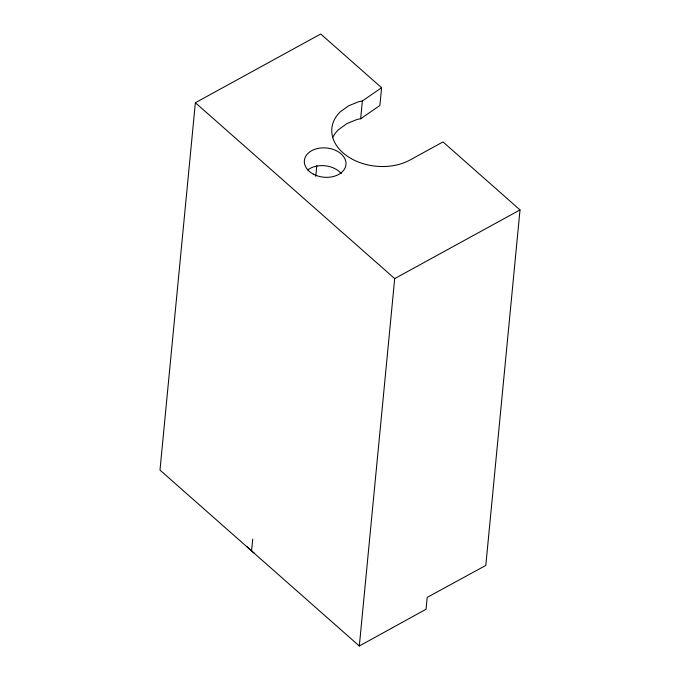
<?xml version="1.0" encoding="UTF-8"?>
<svg xmlns="http://www.w3.org/2000/svg" width="680" height="680" viewBox="0 0 680 680"><rect width="100%" height="100%" fill="white"/><g stroke="black" fill="none" stroke-linecap="round" stroke-linejoin="round"><path stroke-width="1.02" d="M195.364 102.722L159.987 470.101L359.32 646L426.062 609.237L427.201 597.38L485.809 565.428L520.013 209.916L443.003 141.916L409.998 160.012A47.66 33.464 5.5 0 1 347.31 156.179A47.66 33.464 5.5 0 1 340.229 111.894L348.576 105.816L359.014 101.592L362.363 100.997L381.591 87.72L320.714 34L195.364 102.722L394.697 278.613L359.32 646M251.575 550.919L252.713 539.07M315.784 176.281L316.795 165.707M332.834 137.173A47.66 33.464 5.5 0 1 338.521 129.668L346.868 123.598L357.306 119.365L360.655 118.779L362.363 100.997M381.591 87.72L379.882 105.493L360.655 118.779M394.697 278.613L520.013 209.916M307.649 169.992A20.901 14.679 5.5 0 1 341.275 173.604M254.66 553.545A117.045 82.186 5.5 0 1 246.857 546.482M313.267 174.097A20.901 14.679 5.5 0 0 345.942 164.823A20.901 14.679 5.5 0 0 316.268 148.852A20.901 14.679 5.5 0 0 313.267 174.097"/></g></svg>
